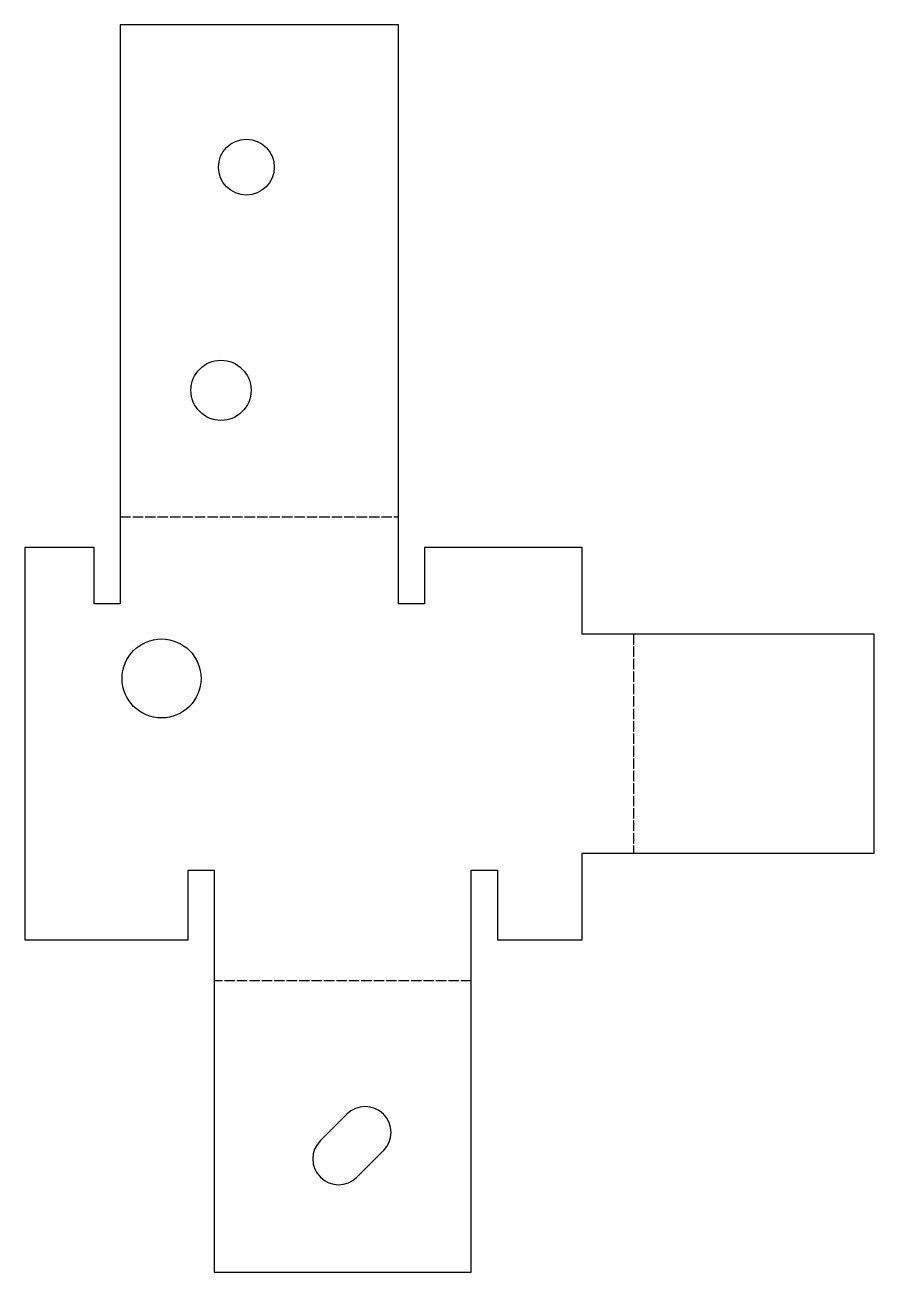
# Model space of a CAD drawing. Header units: millimetres. Extents: x 0 to 104, y -41 to 112.
import ezdxf

# ---------------------------------------------------------------- set-up
doc = ezdxf.new("R2010")
doc.units = ezdxf.units.MM
doc.linetypes.add('DASHED', pattern=[1.524, 1.27, -0.254])
doc.layers.add('BEND', color=7, linetype='Continuous')
doc.layers.add('CUT', color=7, linetype='Continuous')

msp = doc.modelspace()

# ---------------------------------------------------------------- linework, layer by layer
at = {"layer": 'BEND', "color": 3, "linetype": 'DASHED'}
for p, q in [((11.67, 51.82), (45.75, 51.82)), ((74.55, 37.45), (74.55, 10.6)), ((54.66, -5.03), (23.17, -5.03))]:
    msp.add_line(p, q, dxfattribs=at)
at = {"layer": 'CUT'}
for p, q in [((45.75, 112.08), (11.67, 112.08)), ((11.67, 112.08), (11.67, 41.15)), ((45.75, 41.15), (45.75, 112.08)), ((8.47, 48.05), (0, 48.05)), ((0, 48.05), (0, 0)), ((8.47, 41.15), (8.47, 48.05)), ((68.26, 48.05), (48.95, 48.05)), ((48.95, 48.05), (48.95, 41.15)), ((68.26, 37.45), (68.26, 48.05)), ((11.67, 41.15), (8.47, 41.15)), ((48.95, 41.15), (45.75, 41.15)), ((104, 37.45), (68.26, 37.45)), ((104, 10.6), (104, 37.45)), ((68.26, 0), (68.26, 10.6)), ((68.26, 10.6), (104, 10.6)), ((19.97, 0), (19.97, 8.5)), ((19.97, 8.5), (23.17, 8.5)), ((23.17, 8.5), (23.17, -40.72)), ((54.66, -40.72), (54.66, 8.5)), ((54.66, 8.5), (57.86, 8.5)), ((57.86, 8.5), (57.86, 0)), ((0, 0), (19.97, 0)), ((57.86, 0), (68.26, 0)), ((36.18, -24.62), (39.43, -21.37)), ((43.91, -25.84), (40.65, -29.1)), ((23.17, -40.72), (54.66, -40.72))]:
    msp.add_line(p, q, dxfattribs=at)
for centre, radius in [((27.12, 94.66), 3.42), ((24.01, 67.31), 3.69), ((16.73, 32.01), 4.84)]:
    msp.add_circle(centre, radius, dxfattribs=at)
for centre, start, end in [((41.67, -23.61), -45, 135), ((38.42, -26.86), 135, -45)]:
    msp.add_arc(centre, 3.17, start, end, dxfattribs=at)

doc.saveas('drawing.dxf')
